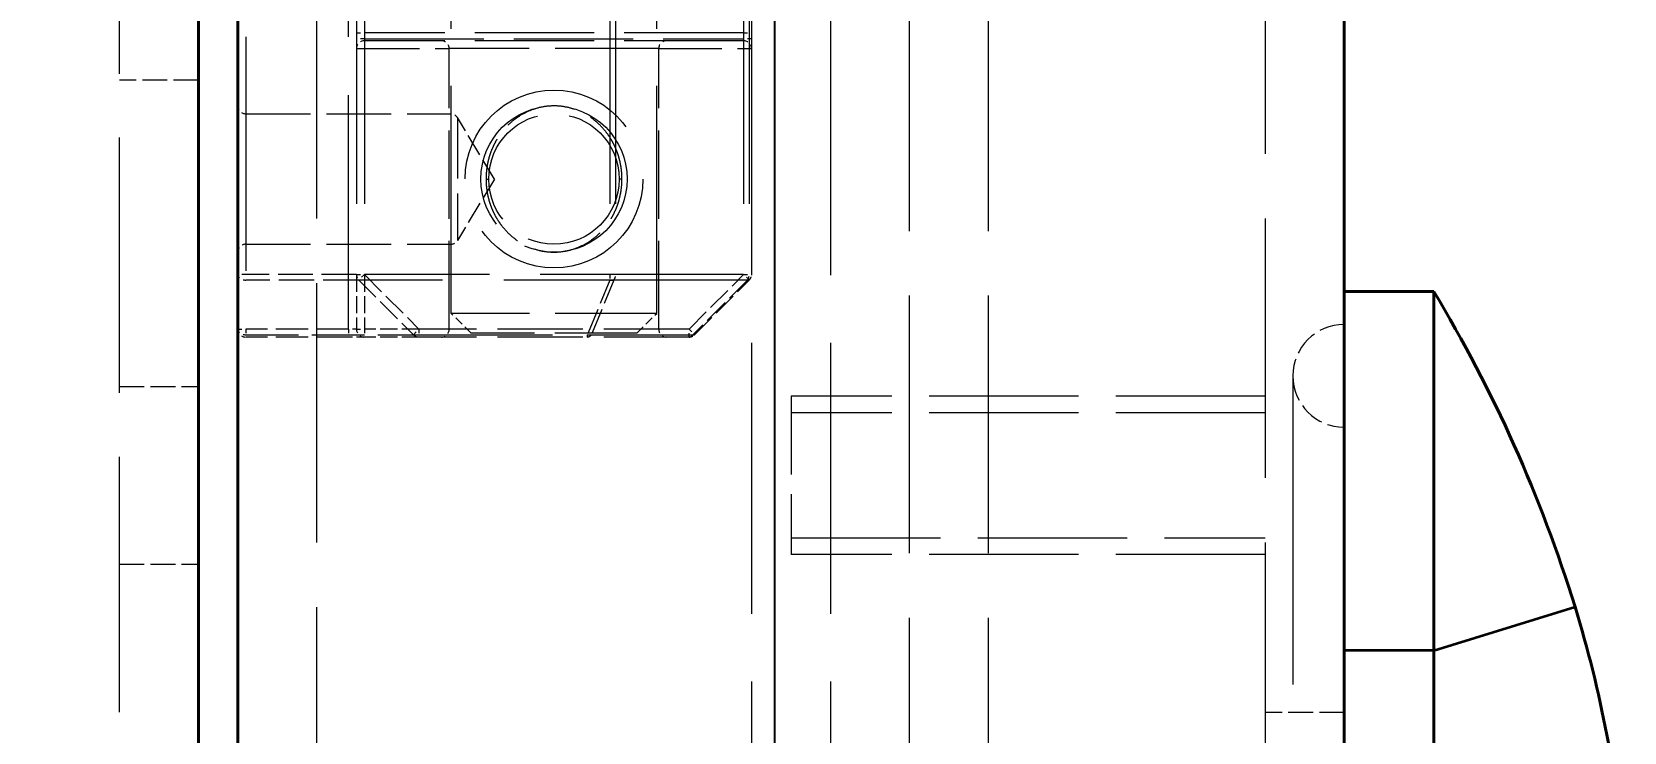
# Model space of a CAD drawing. Header units: millimetres. Extents: x 0 to 2523, y 0 to 1782.
# Drawn here: x 526.5 to 566.8, y 1024.23 to 1041.96 of the extents above; entities that cross this region are included whole.
import ezdxf

# ---------------------------------------------------------------- set-up
doc = ezdxf.new("R2010")
doc.units = ezdxf.units.MM
doc.header["$LTSCALE"] = 3
for name, pattern in [('CHAIN', [0.3543, 0.2362, -0.0295, 0.0591, -0.0295]), ('DASHED', [0.2067, 0.1654, -0.0413]), ('DOUBLE_DASH_CHAIN', [1.2403, 0.6614, -0.0827, 0.1654, -0.0827, 0.1654, -0.0827])]:
    doc.linetypes.add(name, pattern=pattern)
for name, color, linetype, lineweight in [('가려진 것(ISO)', 2, 'DASHED', 18), ('가려진 좁은 것(ISO)', 2, 'DASHED', 18), ('가시적인 것(ISO)', 3, 'Continuous', 40), ('가시적인 좁은 것(ISO)', 3, 'Continuous', 35), ('단면선(ISO)', 7, 'CHAIN', 25), ('치수(ISO)', 2, 'Continuous', 25)]:
    doc.layers.add(name, color=color, linetype=linetype, lineweight=lineweight)
doc.styles.add('치수 텍스트_PSTEK_POSCO', font='isocp.shx')
doc.dimstyles.new('치수_PSTEK_POSCO', dxfattribs={"dimscale": 3, "dimtxt": 2.5, "dimasz": 1.5, "dimexe": 1, "dimexo": 1.5, "dimgap": 1, "dimtad": 1, "dimrnd": 1e-08, "dimdsep": 46, "dimtxsty": '치수 텍스트_PSTEK_POSCO', "dimcen": 0.09, "dimdle": 10, "dimclrd": 7, "dimclre": 7, "dimclrt": 2, "dimadec": 1, "dimazin": 2, "dimtfac": 1, "dimtmove": 0, "dimatfit": 3, "dimfxl": 0, "dimtolj": 1, "dimlwd": -1, "dimlwe": -1, "dimarcsym": 0})

# ---------------------------------------------------------------- blocks, each defined once
blk = doc.blocks.new('2dTransSection1')
at = {"layer": '단면선(ISO)', "linetype": 'DOUBLE_DASH_CHAIN', "ltscale": 5.929404}
blk.add_line((181.767, 270.285), (181.767, 362.515), dxfattribs=at)
blk = doc.blocks.new('*D105')
at = {"layer": 'Defpoints', "color": 0, "transparency": 16777216}
for p in [(311.712, 1293.233), (559.712, 871.233), (311.712, 840.233)]:
    blk.add_point(p, dxfattribs=at)
at = {"layer": '치수(ISO)', "color": 7, "transparency": 16777216}
for p, q in [((559.712, 866.733), (559.712, 837.233)), ((555.212, 840.233), (316.212, 840.233))]:
    blk.add_line(p, q, dxfattribs=at)
for points in [[(316.212, 840.983), (316.212, 839.483), (311.712, 840.233)], [(555.212, 840.983), (555.212, 839.483), (559.712, 840.233)]]:
    blk.add_solid(points, dxfattribs=at)
at = {"layer": '치수(ISO)', "color": 2, "transparency": 16777216, "insert": (412.173, 846.984), "char_height": 7.5, "attachment_point": 4, "style": '치수 텍스트_PSTEK_POSCO'}
blk.add_mtext('\\A1;248', dxfattribs=at)

msp = doc.modelspace()

# ---------------------------------------------------------------- linework, layer by layer
at = {"layer": '가려진 것(ISO)', "ltscale": 13.022854}
msp.add_line((528.7116, 435.233), (528.7116, 1291.233), dxfattribs=at)
at = {"layer": '가려진 것(ISO)', "ltscale": 13.223674}
for p, q in [((533.7116, 873.233), (533.7116, 1078.233)), ((557.7116, 1078.233), (557.7116, 873.233))]:
    msp.add_line(p, q, dxfattribs=at)
at = {"layer": '가려진 것(ISO)', "ltscale": 11.611019}
for p, q in [((537.1116, 1034.833), (537.1116, 1063.633)), ((542.3116, 1034.833), (542.3116, 1063.633))]:
    msp.add_line(p, q, dxfattribs=at)
at = {"layer": '가려진 것(ISO)', "ltscale": 14.424725}
msp.add_line((534.7116, 1062.6501), (534.7116, 1035.8158), dxfattribs=at)
at = {"layer": '가려진 것(ISO)', "ltscale": 13.155773}
for p, q in [((548.7116, 898.233), (548.7116, 1053.233)), ((550.7116, 898.233), (550.7116, 1053.233))]:
    msp.add_line(p, q, dxfattribs=at)
at = {"layer": '가려진 것(ISO)', "ltscale": 13.822656}
msp.add_line((546.7116, 1051.233), (546.7116, 991.233), dxfattribs=at)
at = {"layer": '가려진 것(ISO)', "ltscale": 6.094929}
msp.add_line((544.5116, 1041.733), (534.9116, 1041.733), dxfattribs=at)
at = {"layer": '가려진 것(ISO)', "ltscale": 4.507682}
for p, q in [((537.0616, 1034.433), (537.0616, 1041.533)), ((542.3616, 1034.433), (542.3616, 1041.533))]:
    msp.add_line(p, q, dxfattribs=at)
at = {"layer": '가려진 것(ISO)', "ltscale": 1.269698}
for p, q in [((530.7116, 1040.733), (528.7116, 1040.733)), ((528.7116, 1032.983), (530.7116, 1032.983)), ((528.7116, 1028.483), (530.7116, 1028.483)), ((559.7116, 1024.733), (557.7116, 1024.733))]:
    msp.add_line(p, q, dxfattribs=at)
at = {"layer": '가려진 것(ISO)', "ltscale": 3.293022}
for p, q in [((531.9116, 1039.883), (537.0985, 1039.883)), ((531.9116, 1036.583), (537.0985, 1036.583))]:
    msp.add_line(p, q, dxfattribs=at)
at = {"layer": '가려진 것(ISO)', "ltscale": 1.150204}
for q in [(537.2699, 1039.786), (537.2699, 1036.68)]:
    msp.add_line((538.2031, 1038.233), q, dxfattribs=at)
at = {"layer": '가려진 것(ISO)', "ltscale": 0.877865}
for p, q in [((534.7116, 1035.8158), (534.7116, 1034.433)), ((536.2945, 1034.233), (534.9116, 1034.233))]:
    msp.add_line(p, q, dxfattribs=at)
at = {"layer": '가려진 것(ISO)', "ltscale": 1.241531}
msp.add_line((534.7702, 1035.6744), (536.1531, 1034.2916), dxfattribs=at)
at = {"layer": '가려진 것(ISO)', "ltscale": 1.24153}
msp.add_line((543.2702, 1034.2916), (544.6531, 1035.6744), dxfattribs=at)
at = {"layer": '가려진 것(ISO)', "ltscale": 5.185843}
msp.add_line((542.3116, 1034.833), (537.1116, 1034.833), dxfattribs=at)
at = {"layer": '가려진 것(ISO)', "ltscale": 0.448853}
for p, q in [((537.6117, 1034.333), (537.1116, 1034.833)), ((541.8116, 1034.333), (542.3116, 1034.833))]:
    msp.add_line(p, q, dxfattribs=at)
at = {"layer": '가려진 것(ISO)', "ltscale": 1.650637}
msp.add_line((534.5116, 1034.233), (531.9116, 1034.233), dxfattribs=at)
at = {"layer": '가려진 것(ISO)', "ltscale": 0.398819}
msp.add_line((534.9116, 1034.233), (534.5116, 1034.233), dxfattribs=at)
at = {"layer": '가려진 것(ISO)', "ltscale": 4.338998}
msp.add_line((543.1288, 1034.233), (536.2945, 1034.233), dxfattribs=at)
at = {"layer": '가려진 것(ISO)', "ltscale": 4.188524}
msp.add_line((541.8116, 1034.333), (537.6117, 1034.333), dxfattribs=at)
at = {"layer": '가려진 것(ISO)', "ltscale": 15.751169}
msp.add_line((558.4116, 1033.2507), (558.4116, 1021.1677), dxfattribs=at)
at = {"layer": '가려진 것(ISO)', "ltscale": 3.989087}
msp.add_line((545.7116, 1032.733), (545.7116, 1028.733), dxfattribs=at)
at = {"layer": '가려진 것(ISO)', "ltscale": 7.618686}
for p, q in [((557.7116, 1032.733), (545.7116, 1032.733)), ((557.7116, 1032.315), (545.7116, 1032.315)), ((545.7116, 1029.151), (557.7116, 1029.151)), ((557.7116, 1028.733), (545.7116, 1028.733))]:
    msp.add_line(p, q, dxfattribs=at)
at = {"layer": '가려진 것(ISO)', "ltscale": 11.399102}
msp.add_circle((539.7116, 1038.233), 2.25, dxfattribs=at)
at = {"layer": '가려진 것(ISO)', "ltscale": 6.582059}
msp.add_circle((539.7116, 1038.233), 1.65, dxfattribs=at)
at = {"layer": '가려진 것(ISO)', "ltscale": 0.199359}
for centre, start, end in [((534.9116, 1041.533), 90, 180), ((536.8616, 1041.533), 0, 90), ((542.5616, 1041.533), 90, 180), ((544.5116, 1041.533), 0, 90), ((531.9116, 1040.083), 180, 270), ((531.9116, 1036.383), 90, 180), ((531.9116, 1034.433), 180, 270), ((534.9116, 1034.433), 180, 270), ((536.8616, 1034.433), 270, 0), ((542.5616, 1034.433), 180, 270)]:
    msp.add_arc(centre, 0.2, start, end, dxfattribs=at)
at = {"layer": '가려진 것(ISO)', "ltscale": 0.130657}
for centre, start, end in [((537.0985, 1039.683), 31, 90), ((537.0985, 1036.783), 270, 329)]:
    msp.add_arc(centre, 0.2, start, end, dxfattribs=at)
at = {"layer": '가려진 것(ISO)', "ltscale": 0.09963}
for centre, start, end in [((534.9116, 1035.8158), 180, 224.99997), ((544.5116, 1035.8158), 315.00002, 0), ((536.2945, 1034.433), 225.00001, 270.00002), ((543.1288, 1034.433), 269.99998, 314.99999)]:
    msp.add_arc(centre, 0.2, start, end, dxfattribs=at)
at = {"layer": '가려진 것(ISO)', "ltscale": 1.296386}
for start, end in [(90, 180), (180, 270)]:
    msp.add_arc((559.7116, 1033.2507), 1.3, start, end, dxfattribs=at)
at = {"layer": '가려진 좁은 것(ISO)', "ltscale": 11.933559}
for p, q in [((531.9116, 1064.033), (531.9116, 1034.433)), ((534.5116, 1034.433), (534.5116, 1064.033))]:
    msp.add_line(p, q, dxfattribs=at)
at = {"layer": '가려진 좁은 것(ISO)', "ltscale": 14.424725}
for p, q in [((534.9116, 1062.6501), (534.9116, 1035.8158)), ((541.1288, 1062.6501), (541.1288, 1035.8158)), ((541.2702, 1062.6501), (541.2702, 1035.8158)), ((544.5116, 1062.6501), (544.5116, 1035.8158)), ((544.6531, 1062.6501), (544.6531, 1035.8158))]:
    msp.add_line(p, q, dxfattribs=at)
at = {"layer": '가려진 좁은 것(ISO)', "ltscale": 13.822656}
msp.add_line((544.7116, 1051.233), (544.7116, 991.233), dxfattribs=at)
at = {"layer": '가려진 좁은 것(ISO)', "ltscale": 0.199359}
for p, q in [((534.7116, 1041.933), (534.9116, 1041.933)), ((534.9116, 1041.783), (534.7116, 1041.783)), ((544.5116, 1041.933), (544.7116, 1041.933)), ((544.7116, 1041.783), (544.5116, 1041.783)), ((531.9116, 1035.8158), (531.7116, 1035.8158)), ((534.7116, 1035.8158), (534.9116, 1035.8158)), ((534.9116, 1035.8158), (534.7702, 1035.6744)), ((544.6531, 1035.6744), (544.5116, 1035.8158)), ((544.5116, 1035.8158), (544.7116, 1035.8158)), ((531.7116, 1034.433), (531.9116, 1034.433)), ((531.9116, 1034.433), (531.9116, 1034.233)), ((534.7116, 1034.433), (534.5116, 1034.433)), ((534.5116, 1034.433), (534.5116, 1034.233)), ((534.7116, 1034.433), (534.9116, 1034.433)), ((534.9116, 1034.433), (534.9116, 1034.233)), ((536.1531, 1034.2916), (536.2945, 1034.433)), ((536.2945, 1034.433), (536.2945, 1034.233)), ((543.1288, 1034.233), (543.1288, 1034.433)), ((543.1288, 1034.433), (543.2702, 1034.2916))]:
    msp.add_line(p, q, dxfattribs=at)
at = {"layer": '가려진 좁은 것(ISO)', "ltscale": 6.094929}
for p, q in [((544.5116, 1041.933), (534.9116, 1041.933)), ((534.9116, 1041.783), (544.5116, 1041.783))]:
    msp.add_line(p, q, dxfattribs=at)
at = {"layer": '가려진 좁은 것(ISO)', "ltscale": 3.21311}
for p, q in [((534.7116, 1041.533), (537.0616, 1041.533)), ((542.3616, 1041.533), (544.7116, 1041.533))]:
    msp.add_line(p, q, dxfattribs=at)
at = {"layer": '가려진 좁은 것(ISO)', "ltscale": 5.285573}
msp.add_line((542.3616, 1041.533), (537.0616, 1041.533), dxfattribs=at)
at = {"layer": '가려진 좁은 것(ISO)', "ltscale": 3.290979}
msp.add_line((537.0985, 1039.883), (537.0985, 1036.583), dxfattribs=at)
at = {"layer": '가려진 좁은 것(ISO)', "ltscale": 3.097519}
msp.add_line((537.2699, 1039.786), (537.2699, 1036.68), dxfattribs=at)
at = {"layer": '가려진 좁은 것(ISO)', "ltscale": 1.777617}
msp.add_line((534.7116, 1035.8158), (531.9116, 1035.8158), dxfattribs=at)
at = {"layer": '가려진 좁은 것(ISO)', "ltscale": 0.877865}
for p in [(534.9116, 1035.8158), (536.2945, 1034.433)]:
    msp.add_line(p, (534.9116, 1034.433), dxfattribs=at)
at = {"layer": '가려진 좁은 것(ISO)', "ltscale": 1.24153}
for p, q in [((534.9116, 1035.8158), (536.2945, 1034.433)), ((543.1288, 1034.433), (544.5116, 1035.8158))]:
    msp.add_line(p, q, dxfattribs=at)
at = {"layer": '가려진 좁은 것(ISO)', "ltscale": 10.377377}
msp.add_line((544.5116, 1035.8158), (534.9116, 1035.8158), dxfattribs=at)
at = {"layer": '가려진 좁은 것(ISO)', "ltscale": 0.09963}
for p, q in [((541.1288, 1035.8158), (541.1288, 1035.6744)), ((540.556, 1034.233), (540.556, 1034.2916))]:
    msp.add_line(p, q, dxfattribs=at)
at = {"layer": '가려진 좁은 것(ISO)', "ltscale": 1.814808}
msp.add_line((534.7702, 1035.6744), (531.9116, 1035.6744), dxfattribs=at)
at = {"layer": '가려진 좁은 것(ISO)', "ltscale": 12.517282}
msp.add_line((544.6531, 1035.6744), (534.7702, 1035.6744), dxfattribs=at)
at = {"layer": '가려진 좁은 것(ISO)', "ltscale": 1.293692}
for p, q in [((541.1288, 1035.6744), (540.556, 1034.2916)), ((541.2288, 1035.6744), (540.656, 1034.2916)), ((544.6116, 1035.6744), (543.2288, 1034.2916))]:
    msp.add_line(p, q, dxfattribs=at)
at = {"layer": '가려진 좁은 것(ISO)', "ltscale": 1.650637}
msp.add_line((534.5116, 1034.433), (531.9116, 1034.433), dxfattribs=at)
at = {"layer": '가려진 좁은 것(ISO)', "ltscale": 2.692774}
msp.add_line((531.9116, 1034.2916), (536.1531, 1034.2916), dxfattribs=at)
at = {"layer": '가려진 좁은 것(ISO)', "ltscale": 7.097816}
msp.add_line((536.1531, 1034.2916), (543.2702, 1034.2916), dxfattribs=at)
at = {"layer": '가려진 좁은 것(ISO)', "ltscale": 4.338999}
msp.add_line((543.1288, 1034.433), (536.2945, 1034.433), dxfattribs=at)
at = {"layer": '가려진 좁은 것(ISO)', "ltscale": 7.379896}
msp.add_circle((539.7116, 1038.233), 1.85, dxfattribs=at)
at = {"layer": '가려진 좁은 것(ISO)', "ltscale": 0.109657}
for centre, major_axis, start_param, end_param in [((537.8616, 1038.233), (0.2, 0), 5.4187765, 6.2831218), ((541.5616, 1038.233), (-0.2, 0), 5.4187332, 6.2830476)]:
    msp.add_ellipse(centre, major_axis=major_axis, ratio=0.00001, start_param=start_param, end_param=end_param, dxfattribs=at)
at = {"layer": '가려진 좁은 것(ISO)', "ltscale": 0.199359}
for centre in [(531.9116, 1035.8158), (531.9116, 1034.433)]:
    msp.add_ellipse(centre, major_axis=(-0.2, 0), ratio=0.7071068, start_param=0, end_param=1.5707963, dxfattribs=at)
at = {"layer": '가려진 좁은 것(ISO)', "ltscale": 0.09963}
for centre, major_axis, start_param, end_param in [((541.1288, 1035.8158), (0, 0.2), 3.9269908, 4.712389), ((544.5116, 1035.8158), (0, -0.2), 0.7853982, 1.5707963), ((540.556, 1034.433), (0, -0.2), 0, 0.7853982), ((543.1288, 1034.433), (0, -0.2), 0, 0.7853982)]:
    msp.add_ellipse(centre, major_axis=major_axis, ratio=0.7071068, start_param=start_param, end_param=end_param, dxfattribs=at)
at = {"layer": '가려진 좁은 것(ISO)', "ltscale": 0.069489}
for centre, major_axis, ratio, start_param, end_param in [((541.1288, 1035.8158), (0.1848, -0.0765), 0.6785983, 4.9864032, 5.5344316), ((544.5116, 1035.8158), (0.1414, -0.1414), 0.2810846, 5.7351569, 6.2831853), ((540.556, 1034.433), (0.1848, -0.0765), 0.6785983, 4.9864032, 5.5344316), ((543.1288, 1034.433), (0.1414, -0.1414), 0.2810846, 5.7351569, 6.2831853)]:
    msp.add_ellipse(centre, major_axis=major_axis, ratio=ratio, start_param=start_param, end_param=end_param, dxfattribs=at)
at = {"layer": '가려진 좁은 것(ISO)', "ltscale": 3.67114}
for points in [[(541.4318, 1038.233), (541.4318, 1038.2831), (541.4299, 1038.3336), (541.426, 1038.3848), (541.4221, 1038.436), (541.4161, 1038.4879), (541.408, 1038.5395), (541.4, 1038.5911), (541.3898, 1038.6424), (541.378, 1038.6921), (541.3662, 1038.7418), (541.3527, 1038.7898), (541.3379, 1038.8359), (541.3232, 1038.8819), (541.3072, 1038.926), (541.2891, 1038.9707), (541.271, 1039.0154), (541.2508, 1039.0608), (541.2273, 1039.1079), (541.2038, 1039.155), (541.1769, 1039.2039), (541.1466, 1039.2533), (541.1162, 1039.3026), (541.0824, 1039.3526), (541.0441, 1039.403), (541.0059, 1039.4534), (540.9631, 1039.5043), (540.9148, 1039.5552), (540.8664, 1039.6061), (540.8124, 1039.657), (540.7514, 1039.7067), (540.6905, 1039.7565), (540.6226, 1039.8052), (540.5455, 1039.8511), (540.4684, 1039.897), (540.3821, 1039.9401), (540.2879, 1039.9761), (540.1937, 1040.012), (540.0915, 1040.0408), (539.9873, 1040.0591), (539.8831, 1040.0774), (539.7768, 1040.0852), (539.671, 1040.0825), (539.5651, 1040.0798), (539.4597, 1040.0665), (539.3577, 1040.0434), (539.2556, 1040.0202), (539.1571, 1039.9872), (539.0678, 1039.9485), (538.9785, 1039.9099), (538.8984, 1039.8656), (538.8267, 1039.8194), (538.755, 1039.7731), (538.6918, 1039.7249), (538.6349, 1039.6758), (538.5781, 1039.6266), (538.5275, 1039.5767), (538.4823, 1039.5269), (538.437, 1039.4772), (538.3969, 1039.4276), (538.3609, 1039.3785), (538.3249, 1039.3294), (538.293, 1039.2809), (538.2644, 1039.2329), (538.2358, 1039.1849), (538.2104, 1039.1375), (538.1882, 1039.0921), (538.1661, 1039.0467), (538.1471, 1039.0034), (538.1298, 1038.9599), (538.1125, 1038.9163), (538.0969, 1038.8726), (538.0825, 1038.8267), (538.068, 1038.7807), (538.0547, 1038.7325), (538.0432, 1038.6832), (538.0317, 1038.6339), (538.022, 1038.5836), (538.0142, 1038.533), (538.0065, 1038.4824), (538.0008, 1038.4316), (537.997, 1038.3815), (537.9933, 1038.3314), (537.9915, 1038.282), (537.9915, 1038.233)], [(537.9915, 1038.233), (537.9915, 1038.1829), (537.9933, 1038.1325), (537.9973, 1038.0813), (538.0012, 1038.0302), (538.0071, 1037.9784), (538.0152, 1037.9268), (538.0232, 1037.8753), (538.0334, 1037.824), (538.0452, 1037.7744), (538.057, 1037.7247), (538.0705, 1037.6768), (538.0852, 1037.6307), (538.0999, 1037.5847), (538.1158, 1037.5407), (538.1338, 1037.496), (538.1519, 1037.4514), (538.1721, 1037.406), (538.1955, 1037.359), (538.219, 1037.3119), (538.2458, 1037.2631), (538.2761, 1037.2138), (538.3063, 1037.1644), (538.3401, 1037.1146), (538.3783, 1037.0642), (538.4164, 1037.0138), (538.459, 1036.9629), (538.5073, 1036.9121), (538.5555, 1036.8612), (538.6094, 1036.8104), (538.6702, 1036.7606), (538.731, 1036.7108), (538.7987, 1036.6621), (538.8756, 1036.6162), (538.9524, 1036.5703), (539.0385, 1036.5271), (539.1325, 1036.491), (539.2265, 1036.4549), (539.3286, 1036.4259), (539.4328, 1036.4075), (539.537, 1036.389), (539.6433, 1036.3809), (539.7492, 1036.3834), (539.855, 1036.3859), (539.9605, 1036.3989), (540.0626, 1036.4219), (540.1647, 1036.4449), (540.2634, 1036.4778), (540.3529, 1036.5163), (540.4424, 1036.5549), (540.5228, 1036.5991), (540.5946, 1036.6453), (540.6665, 1036.6916), (540.7299, 1036.7398), (540.7869, 1036.789), (540.8439, 1036.8381), (540.8946, 1036.8881), (540.94, 1036.9379), (540.9854, 1036.9877), (541.0255, 1037.0373), (541.0616, 1037.0864), (541.0977, 1037.1355), (541.1296, 1037.1841), (541.1583, 1037.2321), (541.187, 1037.2801), (541.2125, 1037.3276), (541.2347, 1037.373), (541.2569, 1037.4185), (541.2759, 1037.4619), (541.2932, 1037.5055), (541.3105, 1037.549), (541.3262, 1037.5927), (541.3407, 1037.6387), (541.3551, 1037.6847), (541.3685, 1037.7329), (541.38, 1037.7823), (541.3915, 1037.8316), (541.4013, 1037.882), (541.409, 1037.9327), (541.4167, 1037.9833), (541.4225, 1038.0342), (541.4263, 1038.0843), (541.43, 1038.1345), (541.4318, 1038.1839), (541.4318, 1038.233)]]:
    msp.add_open_spline(points, degree=3, knots=[0, 0, 0, 0, 0.0357143, 0.0357143, 0.0357143, 0.0714286, 0.0714286, 0.0714286, 0.1071429, 0.1071429, 0.1071429, 0.1428571, 0.1428571, 0.1428571, 0.1785714, 0.1785714, 0.1785714, 0.2142857, 0.2142857, 0.2142857, 0.25, 0.25, 0.25, 0.2857143, 0.2857143, 0.2857143, 0.3214286, 0.3214286, 0.3214286, 0.3571429, 0.3571429, 0.3571429, 0.3928571, 0.3928571, 0.3928571, 0.4285714, 0.4285714, 0.4285714, 0.4642857, 0.4642857, 0.4642857, 0.5, 0.5, 0.5, 0.5357143, 0.5357143, 0.5357143, 0.5714286, 0.5714286, 0.5714286, 0.6071429, 0.6071429, 0.6071429, 0.6428571, 0.6428571, 0.6428571, 0.6785714, 0.6785714, 0.6785714, 0.7142857, 0.7142857, 0.7142857, 0.75, 0.75, 0.75, 0.7857143, 0.7857143, 0.7857143, 0.8214286, 0.8214286, 0.8214286, 0.8571429, 0.8571429, 0.8571429, 0.8928571, 0.8928571, 0.8928571, 0.9285714, 0.9285714, 0.9285714, 0.9642857, 0.9642857, 0.9642857, 1, 1, 1, 1], dxfattribs=at)
at = {"layer": '가시적인 것(ISO)'}
for p, q in [((530.7116, 433.233), (530.7116, 1293.233)), ((531.7116, 1080.233), (531.7116, 871.233)), ((559.7116, 1080.233), (559.7116, 871.233)), ((561.9808, 1035.384), (559.7116, 1035.384))]:
    msp.add_line(p, q, dxfattribs=at)
for centre, radius, start, end in [((530.9488, 1016.7088), 36.218, 17.17158, 31.03976), ((537.0616, 1018.5977), 29.82, 4.33736, 17.17158)]:
    msp.add_arc(centre, radius, start, end, dxfattribs=at)
for points, knots in [([(561.9808, 1026.2979), (561.9808, 1027.3823), (561.9808, 1028.4219), (561.9808, 1030.3628), (561.9808, 1031.2608), (561.9808, 1032.4588), (561.9808, 1032.8326), (561.9808, 1033.6942), (561.9808, 1034.144), (561.9808, 1034.7018), (561.9808, 1034.8677), (561.9808, 1035.1579), (561.9808, 1035.282), (561.9808, 1035.384)], [-1.4373876, -1.4373876, -1.4373876, -1.4373876, -1.077998, -1.077998, -0.718291, -0.718291, -0.538642, -0.538642, -0.2691978, -0.2691978, -0.1345178, -0.1345178, -0.000001, -0.000001, -0.000001, -0.000001]), ([(561.9808, 1018.5977), (561.9808, 1019.9205), (561.9808, 1021.245), (561.9808, 1023.1861), (561.9808, 1023.8255), (561.9808, 1025.0812), (561.9808, 1025.6977), (561.9808, 1026.2979)], [-0.79418282, -0.79418282, -0.79418282, -0.79418282, -0.39706048, -0.39706048, -0.1985164, -0.1985164, -0.000001, -0.000001, -0.000001, -0.000001])]:
    msp.add_open_spline(points, degree=3, knots=knots, dxfattribs=at)
at = {"layer": '가시적인 좁은 것(ISO)'}
for q in [(565.5524, 1027.4016), (559.7116, 1026.2979)]:
    msp.add_line((561.9808, 1026.2979), q, dxfattribs=at)

# ---------------------------------------------------------------- block references
at = {"layer": '단면선(ISO)', "xscale": 3, "yscale": 3, "zscale": 3}
msp.add_blockref('2dTransSection1', (0, 0), dxfattribs=at)

# ---------------------------------------------------------------- dimensions: what is measured, and where the dimension line sits
at = {"layer": '치수(ISO)', "color": 7}
dim = msp.add_linear_dim(base=(311.7116, 840.233), p1=(559.7116, 871.233), p2=(311.7116, 1293.233), angle=180, dimstyle='치수_PSTEK_POSCO', override={"dimdec": 2, "dimse2": 1, "dimtp": 0, "dimtm": 0, "dimtdec": 2, "dimtofl": 0, "dimatfit": 1}, dxfattribs=at)
dim.commit()
dim.dimension.update_dxf_attribs({"geometry": '*D105', "text_midpoint": (419.3928, 840.233), "dimtype": 160})

doc.saveas('drawing.dxf')
